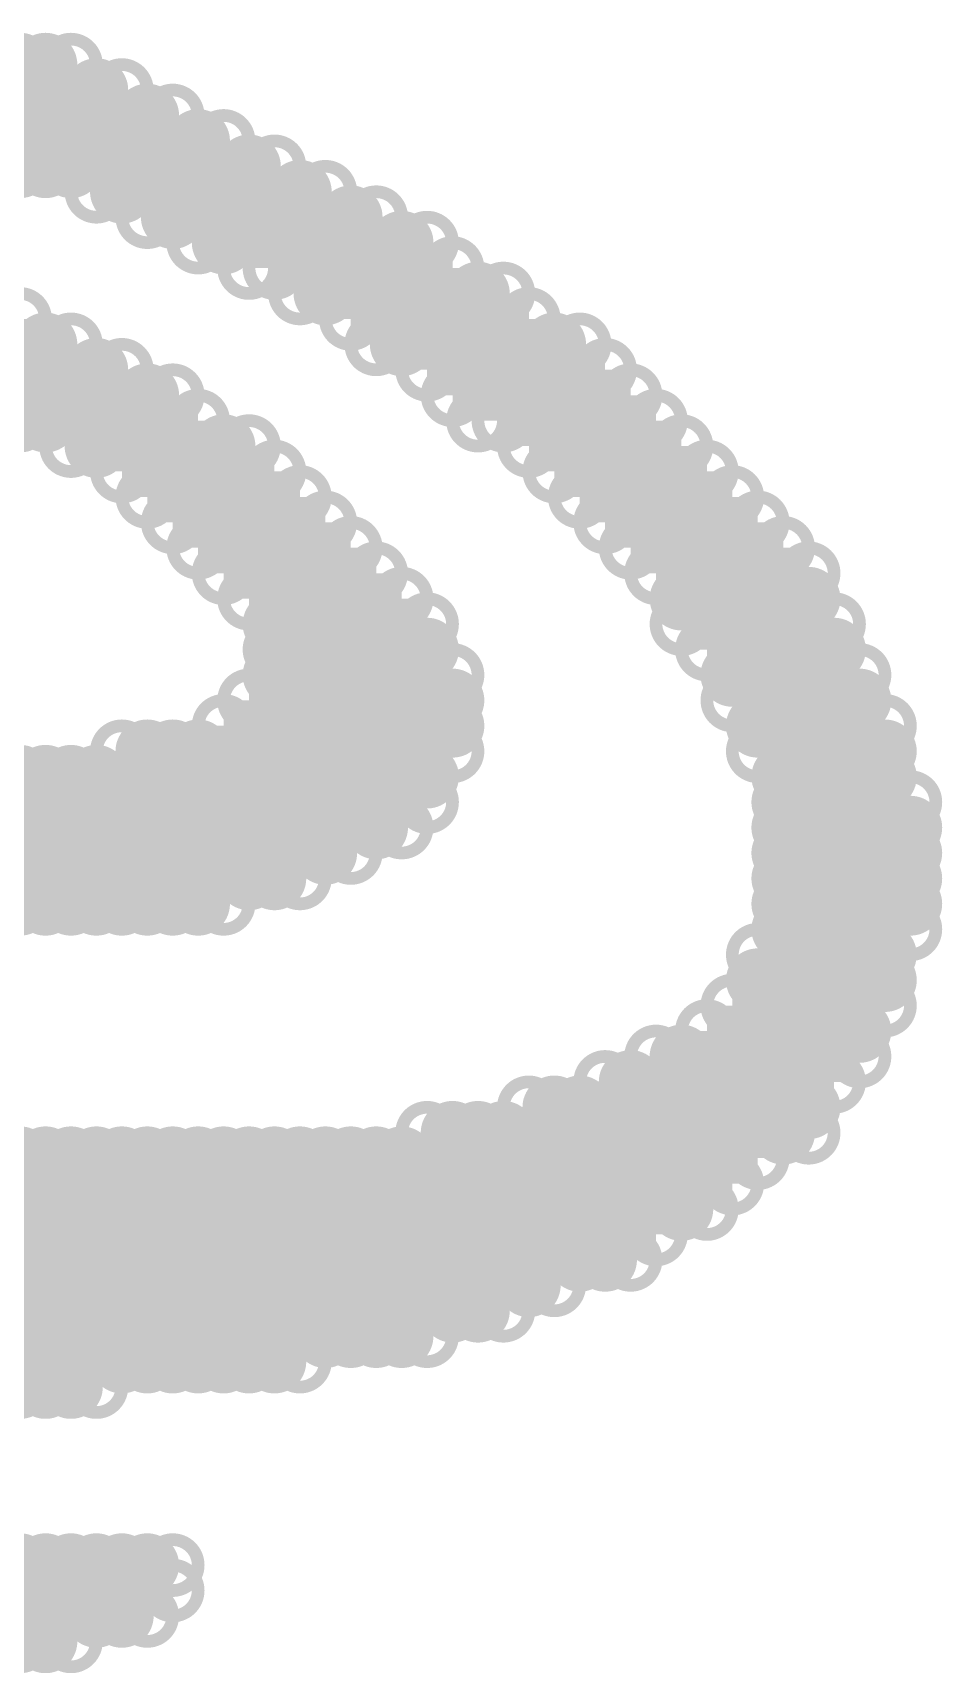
# Model space of a CAD drawing. Extents: x 38 to 5678, y 159 to 4392.
# Drawn here: x 4298 to 4369.5, y 2963.5 to 3092.5 of the extents above; entities that cross this region are included whole.
import ezdxf

# ---------------------------------------------------------------- set-up
doc = ezdxf.new("R2010")
doc.units = 0
doc.layers.add('BOARD_GEOMETRY_SILKSCREEN_TOP', color=1, linetype='CONTINUOUS')

msp = doc.modelspace()

# ---------------------------------------------------------------- linework, layer by layer
at = {"layer": 'BOARD_GEOMETRY_SILKSCREEN_TOP', "const_width": 4}
for points in [[(4296.5, 3090, 1.004911), (4297.5, 3090, 0.995113)], [(4298.5, 3090, 1.004911), (4299.5, 3090, 0.995113)], [(4300.5, 3090, 1.004911), (4301.5, 3090, 0.995113)], [(4300.5, 3090, 1.004911), (4301.5, 3090, 0.995113)], [(4302.5, 3088, 1.004911), (4303.5, 3088, 0.995113)], [(4304.5, 3088, 1.004911), (4305.5, 3088, 0.995113)], [(4304.5, 3088, 1.004911), (4305.5, 3088, 0.995113)], [(4306.5, 3086, 1.004911), (4307.5, 3086, 0.995113)], [(4308.5, 3086, 1.004911), (4309.5, 3086, 0.995113)], [(4308.5, 3086, 1.004911), (4309.5, 3086, 0.995113)], [(4310.5, 3084, 1.004911), (4311.5, 3084, 0.995113)], [(4312.5, 3084, 1.004911), (4313.5, 3084, 0.995113)], [(4312.5, 3084, 1.004911), (4313.5, 3084, 0.995113)], [(4296.5, 3082, 1.004911), (4297.5, 3082, 0.995113)], [(4296.5, 3082, 1.004911), (4297.5, 3082, 0.995113)], [(4298.5, 3082, 1.004911), (4299.5, 3082, 0.995113)], [(4300.5, 3082, 1.004911), (4301.5, 3082, 0.995113)], [(4314.5, 3082, 1.004911), (4315.5, 3082, 0.995113)], [(4316.5, 3082, 1.004911), (4317.5, 3082, 0.995113)], [(4316.5, 3082, 1.004911), (4317.5, 3082, 0.995113)], [(4302.5, 3080, 1.004911), (4303.5, 3080, 0.995113)], [(4302.5, 3080, 1.004911), (4303.5, 3080, 0.995113)], [(4304.5, 3080, 1.004911), (4305.5, 3080, 0.995113)], [(4318.5, 3080, 1.004911), (4319.5, 3080, 0.995113)], [(4320.5, 3080, 1.004911), (4321.5, 3080, 0.995113)], [(4320.5, 3080, 1.004911), (4321.5, 3080, 0.995113)], [(4306.5, 3078, 1.004911), (4307.5, 3078, 0.995113)], [(4306.5, 3078, 1.004911), (4307.5, 3078, 0.995113)], [(4308.5, 3078, 1.004911), (4309.5, 3078, 0.995113)], [(4322.5, 3078, 1.004911), (4323.5, 3078, 0.995113)], [(4324.5, 3078, 1.004911), (4325.5, 3078, 0.995113)], [(4324.5, 3078, 1.004911), (4325.5, 3078, 0.995113)], [(4310.5, 3076, 1.004911), (4311.5, 3076, 0.995113)], [(4310.5, 3076, 1.004911), (4311.5, 3076, 0.995113)], [(4312.5, 3076, 1.004911), (4313.5, 3076, 0.995113)], [(4326.5, 3076, 1.004911), (4327.5, 3076, 0.995113)], [(4328.5, 3076, 1.004911), (4329.5, 3076, 0.995113)], [(4328.5, 3076, 1.004911), (4329.5, 3076, 0.995113)], [(4314.5, 3074, 1.004911), (4315.5, 3074, 0.995113)], [(4314.5, 3074, 1.004911), (4315.5, 3074, 0.995113)], [(4316.5, 3074, 1.004911), (4317.5, 3074, 0.995113)], [(4330.5, 3074, 1.004911), (4331.5, 3074, 0.995113)], [(4330.5, 3074, 1.004911), (4331.5, 3074, 0.995113)], [(4318.5, 3072, 1.004911), (4319.5, 3072, 0.995113)], [(4318.5, 3072, 1.004911), (4319.5, 3072, 0.995113)], [(4320.5, 3072, 1.004911), (4321.5, 3072, 0.995113)], [(4332.5, 3072, 1.004911), (4333.5, 3072, 0.995113)], [(4334.5, 3072, 1.004911), (4335.5, 3072, 0.995113)], [(4334.5, 3072, 1.004911), (4335.5, 3072, 0.995113)], [(4296.5, 3070, 1.004911), (4297.5, 3070, 0.995113)], [(4296.5, 3070, 1.004911), (4297.5, 3070, 0.995113)], [(4322.5, 3070, 1.004911), (4323.5, 3070, 0.995113)], [(4322.5, 3070, 1.004911), (4323.5, 3070, 0.995113)], [(4336.5, 3070, 1.004911), (4337.5, 3070, 0.995113)], [(4336.5, 3070, 1.004911), (4337.5, 3070, 0.995113)], [(4298.5, 3068, 1.004911), (4299.5, 3068, 0.995113)], [(4300.5, 3068, 1.004911), (4301.5, 3068, 0.995113)], [(4300.5, 3068, 1.004911), (4301.5, 3068, 0.995113)], [(4324.5, 3068, 1.004911), (4325.5, 3068, 0.995113)], [(4324.5, 3068, 1.004911), (4325.5, 3068, 0.995113)], [(4326.5, 3068, 1.004911), (4327.5, 3068, 0.995113)], [(4338.5, 3068, 1.004911), (4339.5, 3068, 0.995113)], [(4340.5, 3068, 1.004911), (4341.5, 3068, 0.995113)], [(4340.5, 3068, 1.004911), (4341.5, 3068, 0.995113)], [(4302.5, 3066, 1.004911), (4303.5, 3066, 0.995113)], [(4304.5, 3066, 1.004911), (4305.5, 3066, 0.995113)], [(4304.5, 3066, 1.004911), (4305.5, 3066, 0.995113)], [(4328.5, 3066, 1.004911), (4329.5, 3066, 0.995113)], [(4328.5, 3066, 1.004911), (4329.5, 3066, 0.995113)], [(4342.5, 3066, 1.004911), (4343.5, 3066, 0.995113)], [(4342.5, 3066, 1.004911), (4343.5, 3066, 0.995113)], [(4306.5, 3064, 1.004911), (4307.5, 3064, 0.995113)], [(4308.5, 3064, 1.004911), (4309.5, 3064, 0.995113)], [(4308.5, 3064, 1.004911), (4309.5, 3064, 0.995113)], [(4330.5, 3064, 1.004911), (4331.5, 3064, 0.995113)], [(4330.5, 3064, 1.004911), (4331.5, 3064, 0.995113)], [(4344.5, 3064, 1.004911), (4345.5, 3064, 0.995113)], [(4344.5, 3064, 1.004911), (4345.5, 3064, 0.995113)], [(4296.5, 3062, 1.004911), (4297.5, 3062, 0.995113)], [(4296.5, 3062, 1.004911), (4297.5, 3062, 0.995113)], [(4298.5, 3062, 1.004911), (4299.5, 3062, 0.995113)], [(4310.5, 3062, 1.004911), (4311.5, 3062, 0.995113)], [(4310.5, 3062, 1.004911), (4311.5, 3062, 0.995113)], [(4332.5, 3062, 1.004911), (4333.5, 3062, 0.995113)], [(4332.5, 3062, 1.004911), (4333.5, 3062, 0.995113)], [(4334.5, 3062, 1.004911), (4335.5, 3062, 0.995113)], [(4346.5, 3062, 1.004911), (4347.5, 3062, 0.995113)], [(4346.5, 3062, 1.004911), (4347.5, 3062, 0.995113)], [(4300.5, 3060, 1.004911), (4301.5, 3060, 0.995113)], [(4300.5, 3060, 1.004911), (4301.5, 3060, 0.995113)], [(4302.5, 3060, 1.004911), (4303.5, 3060, 0.995113)], [(4312.5, 3060, 1.004911), (4313.5, 3060, 0.995113)], [(4314.5, 3060, 1.004911), (4315.5, 3060, 0.995113)], [(4314.5, 3060, 1.004911), (4315.5, 3060, 0.995113)], [(4336.5, 3060, 1.004911), (4337.5, 3060, 0.995113)], [(4336.5, 3060, 1.004911), (4337.5, 3060, 0.995113)], [(4348.5, 3060, 1.004911), (4349.5, 3060, 0.995113)], [(4348.5, 3060, 1.004911), (4349.5, 3060, 0.995113)], [(4304.5, 3058, 1.004911), (4305.5, 3058, 0.995113)], [(4304.5, 3058, 1.004911), (4305.5, 3058, 0.995113)], [(4316.5, 3058, 1.004911), (4317.5, 3058, 0.995113)], [(4316.5, 3058, 1.004911), (4317.5, 3058, 0.995113)], [(4338.5, 3058, 1.004911), (4339.5, 3058, 0.995113)], [(4338.5, 3058, 1.004911), (4339.5, 3058, 0.995113)], [(4350.5, 3058, 1.004911), (4351.5, 3058, 0.995113)], [(4350.5, 3058, 1.004911), (4351.5, 3058, 0.995113)], [(4306.5, 3056, 1.004911), (4307.5, 3056, 0.995113)], [(4306.5, 3056, 1.004911), (4307.5, 3056, 0.995113)], [(4318.5, 3056, 1.004911), (4319.5, 3056, 0.995113)], [(4318.5, 3056, 1.004911), (4319.5, 3056, 0.995113)], [(4340.5, 3056, 1.004911), (4341.5, 3056, 0.995113)], [(4340.5, 3056, 1.004911), (4341.5, 3056, 0.995113)], [(4352.5, 3056, 1.004911), (4353.5, 3056, 0.995113)], [(4352.5, 3056, 1.004911), (4353.5, 3056, 0.995113)], [(4308.5, 3054, 1.004911), (4309.5, 3054, 0.995113)], [(4308.5, 3054, 1.004911), (4309.5, 3054, 0.995113)], [(4320.5, 3054, 1.004911), (4321.5, 3054, 0.995113)], [(4320.5, 3054, 1.004911), (4321.5, 3054, 0.995113)], [(4342.5, 3054, 1.004911), (4343.5, 3054, 0.995113)], [(4342.5, 3054, 1.004911), (4343.5, 3054, 0.995113)], [(4354.5, 3054, 1.004911), (4355.5, 3054, 0.995113)], [(4354.5, 3054, 1.004911), (4355.5, 3054, 0.995113)], [(4310.5, 3052, 1.004911), (4311.5, 3052, 0.995113)], [(4310.5, 3052, 1.004911), (4311.5, 3052, 0.995113)], [(4322.5, 3052, 1.004911), (4323.5, 3052, 0.995113)], [(4322.5, 3052, 1.004911), (4323.5, 3052, 0.995113)], [(4344.5, 3052, 1.004911), (4345.5, 3052, 0.995113)], [(4344.5, 3052, 1.004911), (4345.5, 3052, 0.995113)], [(4356.5, 3052, 1.004911), (4357.5, 3052, 0.995113)], [(4356.5, 3052, 1.004911), (4357.5, 3052, 0.995113)], [(4312.5, 3050, 1.004911), (4313.5, 3050, 0.995113)], [(4312.5, 3050, 1.004911), (4313.5, 3050, 0.995113)], [(4324.5, 3050, 1.004911), (4325.5, 3050, 0.995113)], [(4324.5, 3050, 1.004911), (4325.5, 3050, 0.995113)], [(4346.5, 3050, 1.004911), (4347.5, 3050, 0.995113)], [(4346.5, 3050, 1.004911), (4347.5, 3050, 0.995113)], [(4358.5, 3050, 1.004911), (4359.5, 3050, 0.995113)], [(4358.5, 3050, 1.004911), (4359.5, 3050, 0.995113)], [(4314.5, 3048, 1.004911), (4315.5, 3048, 0.995113)], [(4314.5, 3048, 1.004911), (4315.5, 3048, 0.995113)], [(4326.5, 3048, 1.004911), (4327.5, 3048, 0.995113)], [(4326.5, 3048, 1.004911), (4327.5, 3048, 0.995113)], [(4348.5, 3048, 1.004911), (4349.5, 3048, 0.995113)], [(4358.5, 3048, 1.004911), (4359.5, 3048, 0.995113)], [(4316.5, 3046, 1.004911), (4317.5, 3046, 0.995113)], [(4328.5, 3046, 1.004911), (4329.5, 3046, 0.995113)], [(4328.5, 3046, 1.004911), (4329.5, 3046, 0.995113)], [(4348.5, 3046, 1.004911), (4349.5, 3046, 0.995113)], [(4348.5, 3046, 1.004911), (4349.5, 3046, 0.995113)], [(4360.5, 3046, 1.004911), (4361.5, 3046, 0.995113)], [(4360.5, 3046, 1.004911), (4361.5, 3046, 0.995113)], [(4316.5, 3044, 1.004911), (4317.5, 3044, 0.995113)], [(4328.5, 3044, 1.004911), (4329.5, 3044, 0.995113)], [(4350.5, 3044, 1.004911), (4351.5, 3044, 0.995113)], [(4350.5, 3044, 1.004911), (4351.5, 3044, 0.995113)], [(4360.5, 3044, 1.004911), (4361.5, 3044, 0.995113)], [(4316.5, 3042, 1.004911), (4317.5, 3042, 0.995113)], [(4330.5, 3042, 1.004911), (4331.5, 3042, 0.995113)], [(4330.5, 3042, 1.004911), (4331.5, 3042, 0.995113)], [(4352.5, 3042, 1.004911), (4353.5, 3042, 0.995113)], [(4362.5, 3042, 1.004911), (4363.5, 3042, 0.995113)], [(4362.5, 3042, 1.004911), (4363.5, 3042, 0.995113)], [(4314.5, 3040, 1.004911), (4315.5, 3040, 0.995113)], [(4314.5, 3040, 1.004911), (4315.5, 3040, 0.995113)], [(4330.5, 3040, 1.004911), (4331.5, 3040, 0.995113)], [(4352.5, 3040, 1.004911), (4353.5, 3040, 0.995113)], [(4352.5, 3040, 1.004911), (4353.5, 3040, 0.995113)], [(4362.5, 3040, 1.004911), (4363.5, 3040, 0.995113)], [(4312.5, 3038, 1.004911), (4313.5, 3038, 0.995113)], [(4312.5, 3038, 1.004911), (4313.5, 3038, 0.995113)], [(4330.5, 3038, 1.004911), (4331.5, 3038, 0.995113)], [(4354.5, 3038, 1.004911), (4355.5, 3038, 0.995113)], [(4364.5, 3038, 1.004911), (4365.5, 3038, 0.995113)], [(4364.5, 3038, 1.004911), (4365.5, 3038, 0.995113)], [(4304.5, 3036, 1.004911), (4305.5, 3036, 0.995113)], [(4304.5, 3036, 1.004911), (4305.5, 3036, 0.995113)], [(4306.5, 3036, 1.004911), (4307.5, 3036, 0.995113)], [(4308.5, 3036, 1.004911), (4309.5, 3036, 0.995113)], [(4310.5, 3036, 1.004911), (4311.5, 3036, 0.995113)], [(4330.5, 3036, 1.004911), (4331.5, 3036, 0.995113)], [(4330.5, 3036, 1.004911), (4331.5, 3036, 0.995113)], [(4354.5, 3036, 1.004911), (4355.5, 3036, 0.995113)], [(4354.5, 3036, 1.004911), (4355.5, 3036, 0.995113)], [(4364.5, 3036, 1.004911), (4365.5, 3036, 0.995113)], [(4296.5, 3034, 1.004911), (4297.5, 3034, 0.995113)], [(4298.5, 3034, 1.004911), (4299.5, 3034, 0.995113)], [(4300.5, 3034, 1.004911), (4301.5, 3034, 0.995113)], [(4302.5, 3034, 1.004911), (4303.5, 3034, 0.995113)], [(4328.5, 3034, 1.004911), (4329.5, 3034, 0.995113)], [(4356.5, 3034, 1.004911), (4357.5, 3034, 0.995113)], [(4364.5, 3034, 1.004911), (4365.5, 3034, 0.995113)], [(4328.5, 3032, 1.004911), (4329.5, 3032, 0.995113)], [(4328.5, 3032, 1.004911), (4329.5, 3032, 0.995113)], [(4356.5, 3032, 1.004911), (4357.5, 3032, 0.995113)], [(4366.5, 3032, 1.004911), (4367.5, 3032, 0.995113)], [(4366.5, 3032, 1.004911), (4367.5, 3032, 0.995113)], [(4324.5, 3030, 1.004911), (4325.5, 3030, 0.995113)], [(4326.5, 3030, 1.004911), (4327.5, 3030, 0.995113)], [(4326.5, 3030, 1.004911), (4327.5, 3030, 0.995113)], [(4356.5, 3030, 1.004911), (4357.5, 3030, 0.995113)], [(4366.5, 3030, 1.004911), (4367.5, 3030, 0.995113)], [(4320.5, 3028, 1.004911), (4321.5, 3028, 0.995113)], [(4322.5, 3028, 1.004911), (4323.5, 3028, 0.995113)], [(4322.5, 3028, 1.004911), (4323.5, 3028, 0.995113)], [(4356.5, 3028, 1.004911), (4357.5, 3028, 0.995113)], [(4366.5, 3028, 1.004911), (4367.5, 3028, 0.995113)], [(4314.5, 3026, 1.004911), (4315.5, 3026, 0.995113)], [(4316.5, 3026, 1.004911), (4317.5, 3026, 0.995113)], [(4318.5, 3026, 1.004911), (4319.5, 3026, 0.995113)], [(4318.5, 3026, 1.004911), (4319.5, 3026, 0.995113)], [(4356.5, 3026, 1.004911), (4357.5, 3026, 0.995113)], [(4366.5, 3026, 1.004911), (4367.5, 3026, 0.995113)], [(4296.5, 3024, 1.004911), (4297.5, 3024, 0.995113)], [(4298.5, 3024, 1.004911), (4299.5, 3024, 0.995113)], [(4300.5, 3024, 1.004911), (4301.5, 3024, 0.995113)], [(4302.5, 3024, 1.004911), (4303.5, 3024, 0.995113)], [(4304.5, 3024, 1.004911), (4305.5, 3024, 0.995113)], [(4306.5, 3024, 1.004911), (4307.5, 3024, 0.995113)], [(4308.5, 3024, 1.004911), (4309.5, 3024, 0.995113)], [(4310.5, 3024, 1.004911), (4311.5, 3024, 0.995113)], [(4312.5, 3024, 1.004911), (4313.5, 3024, 0.995113)], [(4312.5, 3024, 1.004911), (4313.5, 3024, 0.995113)], [(4356.5, 3024, 1.004911), (4357.5, 3024, 0.995113)], [(4366.5, 3024, 1.004911), (4367.5, 3024, 0.995113)], [(4356.5, 3022, 1.004911), (4357.5, 3022, 0.995113)], [(4366.5, 3022, 1.004911), (4367.5, 3022, 0.995113)], [(4366.5, 3022, 1.004911), (4367.5, 3022, 0.995113)], [(4354.5, 3020, 1.004911), (4355.5, 3020, 0.995113)], [(4354.5, 3020, 1.004911), (4355.5, 3020, 0.995113)], [(4364.5, 3020, 1.004911), (4365.5, 3020, 0.995113)], [(4354.5, 3018, 1.004911), (4355.5, 3018, 0.995113)], [(4364.5, 3018, 1.004911), (4365.5, 3018, 0.995113)], [(4352.5, 3016, 1.004911), (4353.5, 3016, 0.995113)], [(4352.5, 3016, 1.004911), (4353.5, 3016, 0.995113)], [(4364.5, 3016, 1.004911), (4365.5, 3016, 0.995113)], [(4364.5, 3016, 1.004911), (4365.5, 3016, 0.995113)], [(4350.5, 3014, 1.004911), (4351.5, 3014, 0.995113)], [(4350.5, 3014, 1.004911), (4351.5, 3014, 0.995113)], [(4362.5, 3014, 1.004911), (4363.5, 3014, 0.995113)], [(4346.5, 3012, 1.004911), (4347.5, 3012, 0.995113)], [(4346.5, 3012, 1.004911), (4347.5, 3012, 0.995113)], [(4348.5, 3012, 1.004911), (4349.5, 3012, 0.995113)], [(4362.5, 3012, 1.004911), (4363.5, 3012, 0.995113)], [(4362.5, 3012, 1.004911), (4363.5, 3012, 0.995113)], [(4342.5, 3010, 1.004911), (4343.5, 3010, 0.995113)], [(4342.5, 3010, 1.004911), (4343.5, 3010, 0.995113)], [(4344.5, 3010, 1.004911), (4345.5, 3010, 0.995113)], [(4360.5, 3010, 1.004911), (4361.5, 3010, 0.995113)], [(4360.5, 3010, 1.004911), (4361.5, 3010, 0.995113)], [(4336.5, 3008, 1.004911), (4337.5, 3008, 0.995113)], [(4336.5, 3008, 1.004911), (4337.5, 3008, 0.995113)], [(4338.5, 3008, 1.004911), (4339.5, 3008, 0.995113)], [(4340.5, 3008, 1.004911), (4341.5, 3008, 0.995113)], [(4358.5, 3008, 1.004911), (4359.5, 3008, 0.995113)], [(4328.5, 3006, 1.004911), (4329.5, 3006, 0.995113)], [(4328.5, 3006, 1.004911), (4329.5, 3006, 0.995113)], [(4330.5, 3006, 1.004911), (4331.5, 3006, 0.995113)], [(4332.5, 3006, 1.004911), (4333.5, 3006, 0.995113)], [(4334.5, 3006, 1.004911), (4335.5, 3006, 0.995113)], [(4356.5, 3006, 1.004911), (4357.5, 3006, 0.995113)], [(4358.5, 3006, 1.004911), (4359.5, 3006, 0.995113)], [(4358.5, 3006, 1.004911), (4359.5, 3006, 0.995113)], [(4296.5, 3004, 1.004911), (4297.5, 3004, 0.995113)], [(4298.5, 3004, 1.004911), (4299.5, 3004, 0.995113)], [(4300.5, 3004, 1.004911), (4301.5, 3004, 0.995113)], [(4302.5, 3004, 1.004911), (4303.5, 3004, 0.995113)], [(4304.5, 3004, 1.004911), (4305.5, 3004, 0.995113)], [(4306.5, 3004, 1.004911), (4307.5, 3004, 0.995113)], [(4308.5, 3004, 1.004911), (4309.5, 3004, 0.995113)], [(4310.5, 3004, 1.004911), (4311.5, 3004, 0.995113)], [(4312.5, 3004, 1.004911), (4313.5, 3004, 0.995113)], [(4314.5, 3004, 1.004911), (4315.5, 3004, 0.995113)], [(4316.5, 3004, 1.004911), (4317.5, 3004, 0.995113)], [(4318.5, 3004, 1.004911), (4319.5, 3004, 0.995113)], [(4320.5, 3004, 1.004911), (4321.5, 3004, 0.995113)], [(4322.5, 3004, 1.004911), (4323.5, 3004, 0.995113)], [(4324.5, 3004, 1.004911), (4325.5, 3004, 0.995113)], [(4326.5, 3004, 1.004911), (4327.5, 3004, 0.995113)], [(4354.5, 3004, 1.004911), (4355.5, 3004, 0.995113)], [(4354.5, 3004, 1.004911), (4355.5, 3004, 0.995113)], [(4352.5, 3002, 1.004911), (4353.5, 3002, 0.995113)], [(4352.5, 3002, 1.004911), (4353.5, 3002, 0.995113)], [(4348.5, 3000, 1.004911), (4349.5, 3000, 0.995113)], [(4350.5, 3000, 1.004911), (4351.5, 3000, 0.995113)], [(4350.5, 3000, 1.004911), (4351.5, 3000, 0.995113)], [(4346.5, 2998, 1.004911), (4347.5, 2998, 0.995113)], [(4346.5, 2998, 1.004911), (4347.5, 2998, 0.995113)], [(4340.5, 2996, 1.004911), (4341.5, 2996, 0.995113)], [(4342.5, 2996, 1.004911), (4343.5, 2996, 0.995113)], [(4344.5, 2996, 1.004911), (4345.5, 2996, 0.995113)], [(4344.5, 2996, 1.004911), (4345.5, 2996, 0.995113)], [(4336.5, 2994, 1.004911), (4337.5, 2994, 0.995113)], [(4338.5, 2994, 1.004911), (4339.5, 2994, 0.995113)], [(4338.5, 2994, 1.004911), (4339.5, 2994, 0.995113)], [(4330.5, 2992, 1.004911), (4331.5, 2992, 0.995113)], [(4332.5, 2992, 1.004911), (4333.5, 2992, 0.995113)], [(4334.5, 2992, 1.004911), (4335.5, 2992, 0.995113)], [(4334.5, 2992, 1.004911), (4335.5, 2992, 0.995113)], [(4320.5, 2990, 1.004911), (4321.5, 2990, 0.995113)], [(4322.5, 2990, 1.004911), (4323.5, 2990, 0.995113)], [(4324.5, 2990, 1.004911), (4325.5, 2990, 0.995113)], [(4326.5, 2990, 1.004911), (4327.5, 2990, 0.995113)], [(4328.5, 2990, 1.004911), (4329.5, 2990, 0.995113)], [(4328.5, 2990, 1.004911), (4329.5, 2990, 0.995113)], [(4304.5, 2988, 1.004911), (4305.5, 2988, 0.995113)], [(4306.5, 2988, 1.004911), (4307.5, 2988, 0.995113)], [(4308.5, 2988, 1.004911), (4309.5, 2988, 0.995113)], [(4310.5, 2988, 1.004911), (4311.5, 2988, 0.995113)], [(4312.5, 2988, 1.004911), (4313.5, 2988, 0.995113)], [(4314.5, 2988, 1.004911), (4315.5, 2988, 0.995113)], [(4316.5, 2988, 1.004911), (4317.5, 2988, 0.995113)], [(4318.5, 2988, 1.004911), (4319.5, 2988, 0.995113)], [(4318.5, 2988, 1.004911), (4319.5, 2988, 0.995113)], [(4296.5, 2986, 1.004911), (4297.5, 2986, 0.995113)], [(4298.5, 2986, 1.004911), (4299.5, 2986, 0.995113)], [(4300.5, 2986, 1.004911), (4301.5, 2986, 0.995113)], [(4302.5, 2986, 1.004911), (4303.5, 2986, 0.995113)], [(4302.5, 2986, 1.004911), (4303.5, 2986, 0.995113)], [(4296.5, 2972, 1.004911), (4297.5, 2972, 0.995113)], [(4298.5, 2972, 1.004911), (4299.5, 2972, 0.995113)], [(4300.5, 2972, 1.004911), (4301.5, 2972, 0.995113)], [(4302.5, 2972, 1.004911), (4303.5, 2972, 0.995113)], [(4304.5, 2972, 1.004911), (4305.5, 2972, 0.995113)], [(4306.5, 2972, 1.004911), (4307.5, 2972, 0.995113)], [(4308.5, 2972, 1.004911), (4309.5, 2972, 0.995113)], [(4308.5, 2970, 1.004911), (4309.5, 2970, 0.995113)], [(4302.5, 2968, 1.004911), (4303.5, 2968, 0.995113)], [(4304.5, 2968, 1.004911), (4305.5, 2968, 0.995113)], [(4306.5, 2968, 1.004911), (4307.5, 2968, 0.995113)], [(4306.5, 2968, 1.004911), (4307.5, 2968, 0.995113)], [(4296.5, 2966, 1.004911), (4297.5, 2966, 0.995113)], [(4298.5, 2966, 1.004911), (4299.5, 2966, 0.995113)], [(4300.5, 2966, 1.004911), (4301.5, 2966, 0.995113)], [(4300.5, 2966, 1.004911), (4301.5, 2966, 0.995113)]]:
    msp.add_lwpolyline(points, format="xyb", close=True, dxfattribs=at)
for points in [[(4269, 3090), (4301, 3090)], [(4297, 3082), (4297, 3090)], [(4299, 3082), (4299, 3090)], [(4301, 3082), (4301, 3090)], [(4279, 3088), (4305, 3088)], [(4303, 3080), (4303, 3088)], [(4305, 3080), (4305, 3088)], [(4287, 3086), (4309, 3086)], [(4307, 3078), (4307, 3086)], [(4309, 3078), (4309, 3086)], [(4293, 3084), (4313, 3084)], [(4311, 3076), (4311, 3084)], [(4313, 3076), (4313, 3084)], [(4297, 3082), (4317, 3082)], [(4315, 3074), (4315, 3082)], [(4317, 3074), (4317, 3082)], [(4303, 3080), (4321, 3080)], [(4319, 3072), (4319, 3080)], [(4321, 3072), (4321, 3080)], [(4307, 3078), (4325, 3078)], [(4323, 3070), (4323, 3078)], [(4325, 3068), (4325, 3078)], [(4311, 3076), (4329, 3076)], [(4327, 3068), (4327, 3076)], [(4329, 3066), (4329, 3076)], [(4331, 3064), (4331, 3074)], [(4319, 3072), (4335, 3072)], [(4333, 3062), (4333, 3072)], [(4335, 3062), (4335, 3072)], [(4245, 3070), (4297, 3070)], [(4297, 3062), (4297, 3070)], [(4337, 3060), (4337, 3070)], [(4277, 3068), (4301, 3068)], [(4299, 3062), (4299, 3068)], [(4301, 3060), (4301, 3068)], [(4325, 3068), (4341, 3068)], [(4339, 3058), (4339, 3068)], [(4341, 3056), (4341, 3068)], [(4287, 3066), (4305, 3066)], [(4303, 3060), (4303, 3066)], [(4305, 3058), (4305, 3066)], [(4343, 3054), (4343, 3066)], [(4293, 3064), (4309, 3064)], [(4307, 3056), (4307, 3064)], [(4309, 3054), (4309, 3064)], [(4331, 3064), (4345, 3064)], [(4345, 3052), (4345, 3064)], [(4297, 3062), (4311, 3062)], [(4311, 3052), (4311, 3062)], [(4347, 3050), (4347, 3062)], [(4301, 3060), (4315, 3060)], [(4313, 3050), (4313, 3060)], [(4315, 3048), (4315, 3060)], [(4337, 3060), (4349, 3060)], [(4349, 3046), (4349, 3060)], [(4305, 3058), (4317, 3058)], [(4317, 3026), (4317, 3058)], [(4351, 3044), (4351, 3058)], [(4307, 3056), (4319, 3056)], [(4319, 3026), (4319, 3056)], [(4341, 3056), (4353, 3056)], [(4353, 3040), (4353, 3056)], [(4309, 3054), (4321, 3054)], [(4321, 3028), (4321, 3054)], [(4355, 3036), (4355, 3054)], [(4311, 3052), (4323, 3052)], [(4323, 3028), (4323, 3052)], [(4345, 3052), (4357, 3052)], [(4357, 3006), (4357, 3052)], [(4313, 3050), (4325, 3050)], [(4325, 3030), (4325, 3050)], [(4359, 3006), (4359, 3050)], [(4315, 3048), (4327, 3048)], [(4327, 3030), (4327, 3048)], [(4349, 3048), (4359, 3048)], [(4317, 3046), (4329, 3046)], [(4329, 3032), (4329, 3046)], [(4349, 3046), (4361, 3046)], [(4361, 3010), (4361, 3046)], [(4317, 3044), (4329, 3044)], [(4351, 3044), (4361, 3044)], [(4317, 3042), (4331, 3042)], [(4331, 3036), (4331, 3042)], [(4363, 3012), (4363, 3042)], [(4315, 3040), (4331, 3040)], [(4315, 3026), (4315, 3040)], [(4353, 3040), (4363, 3040)], [(4313, 3038), (4331, 3038)], [(4313, 3024), (4313, 3038)], [(4355, 3038), (4365, 3038)], [(4365, 3016), (4365, 3038)], [(4305, 3036), (4331, 3036)], [(4305, 3024), (4305, 3036)], [(4307, 3024), (4307, 3036)], [(4309, 3024), (4309, 3036)], [(4311, 3024), (4311, 3036)], [(4355, 3036), (4365, 3036)], [(4239, 3034), (4329, 3034)], [(4297, 3024), (4297, 3034)], [(4299, 3024), (4299, 3034)], [(4301, 3024), (4301, 3034)], [(4303, 3024), (4303, 3034)], [(4357, 3034), (4365, 3034)], [(4243, 3032), (4329, 3032)], [(4367, 3022), (4367, 3032)], [(4249, 3030), (4327, 3030)], [(4357, 3030), (4367, 3030)], [(4257, 3028), (4323, 3028)], [(4357, 3028), (4367, 3028)], [(4263, 3026), (4319, 3026)], [(4357, 3026), (4367, 3026)], [(4277, 3024), (4313, 3024)], [(4357, 3024), (4367, 3024)], [(4357, 3022), (4367, 3022)], [(4355, 3020), (4365, 3020)], [(4355, 3004), (4355, 3020)], [(4355, 3018), (4365, 3018)], [(4353, 3016), (4365, 3016)], [(4353, 3002), (4353, 3016)], [(4351, 3014), (4363, 3014)], [(4351, 3000), (4351, 3014)], [(4347, 3012), (4363, 3012)], [(4347, 2998), (4347, 3012)], [(4349, 3000), (4349, 3012)], [(4343, 3010), (4361, 3010)], [(4343, 2996), (4343, 3010)], [(4345, 2996), (4345, 3010)], [(4337, 3008), (4359, 3008)], [(4337, 2994), (4337, 3008)], [(4339, 2994), (4339, 3008)], [(4341, 2996), (4341, 3008)], [(4329, 3006), (4359, 3006)], [(4329, 2990), (4329, 3006)], [(4331, 2992), (4331, 3006)], [(4333, 2992), (4333, 3006)], [(4335, 2992), (4335, 3006)], [(4213, 3004), (4355, 3004)], [(4297, 2986), (4297, 3004)], [(4299, 2986), (4299, 3004)], [(4301, 2986), (4301, 3004)], [(4303, 2986), (4303, 3004)], [(4305, 2988), (4305, 3004)], [(4307, 2988), (4307, 3004)], [(4309, 2988), (4309, 3004)], [(4311, 2988), (4311, 3004)], [(4313, 2988), (4313, 3004)], [(4315, 2988), (4315, 3004)], [(4317, 2988), (4317, 3004)], [(4319, 2988), (4319, 3004)], [(4321, 2990), (4321, 3004)], [(4323, 2990), (4323, 3004)], [(4325, 2990), (4325, 3004)], [(4327, 2990), (4327, 3004)], [(4219, 3002), (4353, 3002)], [(4223, 3000), (4351, 3000)], [(4227, 2998), (4347, 2998)], [(4233, 2996), (4345, 2996)], [(4239, 2994), (4339, 2994)], [(4245, 2992), (4335, 2992)], [(4253, 2990), (4329, 2990)], [(4265, 2988), (4319, 2988)], [(4281, 2986), (4303, 2986)], [(4197, 2972), (4309, 2972)], [(4297, 2966), (4297, 2972)], [(4299, 2966), (4299, 2972)], [(4301, 2966), (4301, 2972)], [(4303, 2968), (4303, 2972)], [(4305, 2968), (4305, 2972)], [(4307, 2968), (4307, 2972)], [(4197, 2970), (4309, 2970)], [(4221, 2968), (4307, 2968)], [(4227, 2966), (4301, 2966)]]:
    msp.add_lwpolyline(points, dxfattribs=at)

doc.saveas('drawing.dxf')
